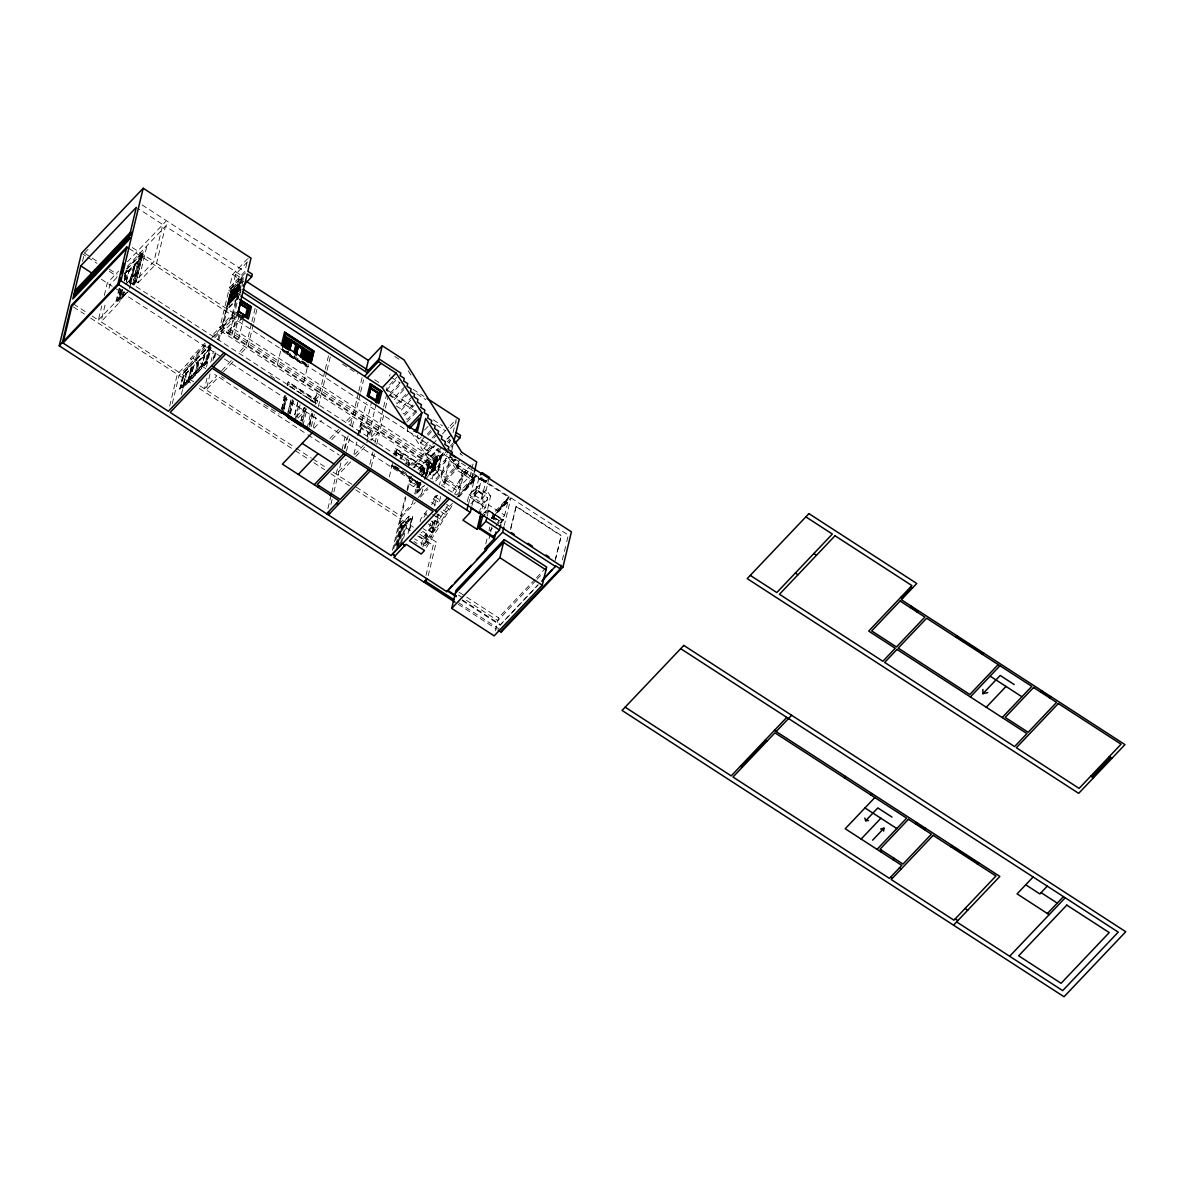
<?xml version="1.0" encoding="UTF-8"?>
<svg xmlns="http://www.w3.org/2000/svg" width="1185" height="1185" viewBox="0 0 1185 1185"><rect width="100%" height="100%" fill="white"/><g stroke="black" fill="none" stroke-linecap="round" stroke-linejoin="round"><path stroke-width="0.75" stroke-dasharray="5 3.75" d="M82.491 261.381L84.476 253.116L88.253 249.131M92.193 316.069L98.37 320.083L101.762 305.982M104.31 295.406L107.272 283.067L118.633 271.098M193.644 381.792L101.036 321.802L105.687 302.412M109.064 288.31L109.924 284.785L117.33 276.979M115.908 301.612L119.167 288.059M119.818 288.429L116.9 300.575L119.552 302.293L101.036 321.802M120.692 289.007L117.774 301.153L120.248 298.546L119.359 297.983L121.448 289.303M121.018 289.688L118.426 300.486L120.84 289.57M124.366 277.157L126.025 270.21L142.082 253.309L144.733 255.027L126.217 274.535L124.958 279.734M121.27 290.784L119.611 297.716L121.374 298.857L127.921 291.969M124.603 276.89L126.277 269.958L128.928 271.676M122.129 289.555L119.966 298.546L118.248 300.368M124.292 280.564L126.617 271.691L124.899 273.513M120.144 298.664L122.307 289.673M124.469 280.682L126.914 270.787L124.44 273.38L126.217 274.535M119.552 302.293L122.47 290.147M121.374 298.857L123.047 291.925M125.966 279.779L128.039 271.098L141.133 257.323M127.358 292.073L122.796 296.887L123.892 291.436M126.217 281.763L128.78 271.113C138.912 255.901 131.239 282.104 125.966 283.659M122.796 296.887L124.07 291.554M126.395 281.882L128.78 271.113M129.313 283.082L130.172 279.527L129.491 283.2M130.543 278.845L133.52 266.418M130.009 283.304L134.586 264.211L135.475 264.773M129.595 288.103L132.142 277.453L136.719 272.639L132.32 277.557L129.772 288.222M135.327 264.225L132.513 276.772L135.327 264.225L139.889 259.411M142.082 253.309L134.468 285.081L132.69 283.941L139.356 256.167L142.007 257.886M133.727 285.067L140.497 256.478L142.955 253.886L136.201 281.763L143.326 251.22L126.439 268.98M133.905 285.185L140.763 256.493L142.496 254.671L140.941 256.612L134.29 283.467L136.023 281.645M135.416 281.082L138.067 282.8L146.955 245.769M132.69 283.941L153.931 261.574L162.819 224.557L137.771 208.323M138.067 282.8L156.583 263.292L165.47 226.276L242.377 276.09L233.489 313.107L211.256 336.51M169.677 405.996L177.291 374.267L205.316 344.746M172.299 403.611L179.068 375.408L207.197 345.783M210.012 345.901L206.59 361.01L179.735 388.976L183.734 372.312L210.412 344.228M179.913 389.08L183.912 372.431L210.589 344.346L206.62 361.884L201.998 366.446L205.049 353.767L209.493 349.086L206.62 361.884M209.167 346.331L205.672 360.877L207.612 362.136L182.92 388.132L180.979 386.873L184.475 372.327L209.167 346.331L210.575 347.249L207.094 361.781L201.45 368.639L205.049 353.767M181.379 394.605L188.326 365.661L186.549 364.506M187.926 381.274L190.978 368.579L188.104 381.392L183.482 385.954L186.534 373.26L190.978 368.579M188.563 381.289L192.059 366.743L189.096 381.629L182.401 387.791L185.882 373.245L192.059 366.743M190.192 379.792L193.229 367.098L197.673 362.417L194.814 375.23L190.192 379.792L194.636 375.112L197.673 362.417M190.355 379.911L193.407 367.217L197.851 362.536M195.273 375.127L198.769 360.595M210.575 347.249L204.412 353.737L200.976 368.728L196.532 373.408L199.406 360.61L204.027 356.033L199.406 360.61M206.457 366.98L211.108 347.59L186.415 373.586L184.475 372.327M206.99 378.222L204.442 388.798L216.796 375.793L212.159 372.786M210.797 362.358L213.344 351.782M245.458 272.846L228.794 290.399L219.906 327.415L442.657 471.719L432.095 482.828M240.259 294.769L229.431 287.748L232.601 274.535L246.85 259.53M212.87 360.566L214.959 351.856M217.877 339.68L219.551 332.718L221.314 333.874L233.667 320.868L234.2 318.617L237.296 315.373M210.026 374.075L206.22 389.939L218.558 376.948L306.397 433.843M213.833 358.211L215.107 352.923M222.38 324.808L231.268 287.792M214.692 357.648L216.381 350.597M218.914 340.021L221.032 331.207L442.02 474.37L439.487 484.946M230.557 291.54L221.669 328.556L213.033 337.666M230.897 299.494L230.245 302.19L227.846 304.738L230.897 299.494L228.498 302.027L227.846 304.738L230.423 302.308C235.889 285.215 227.92 305.063 234.097 296.013L234.571 293.199L234.097 296.013M238.259 289.229L229.446 298.901L228.616 301.494L231.016 292.221L240.896 281.823L239.148 289.096L229.268 299.494L228.557 299.035M221.314 333.874L222.276 329.904L433.71 466.875L444.005 482.71M408.01 427.355L407.136 431.044L411.55 433.903L411.743 433.088L430.274 461.602L222.913 327.253L231.801 290.236L244.851 276.49M240.155 292.591L232.423 287.599L235.608 274.372L249.842 259.367M233.356 292.68C230.453 301.523 236.289 286.503 230.942 295.213L230.112 297.805M234.126 289.436L231.727 291.969L231.075 294.68L234.126 289.436L230.942 295.213M228.586 307.448L238.466 297.05L236.689 295.909L226.824 306.308L228.586 307.448L232.082 292.902L241.947 282.504L240.185 281.363L230.305 291.762L232.082 292.902M233.8 296.428L230.986 301.731L231.638 299.02L233.978 296.546L231.638 299.02M239.696 283.274L237.518 285.852C233.015 294.739 246.761 276.964 233.726 291.969L233.252 294.798L236.082 289.51M234.037 291.554L236.852 286.266M230.986 301.731L233.327 299.257L233.978 296.546M233.638 298.62L234.289 295.909L236.644 293.436L235.993 296.146L233.638 298.62L236.17 296.265L236.822 293.554L234.467 296.028L233.815 298.738M234.423 295.376C237.326 286.651 231.401 301.36 236.941 293.021L237.415 290.206L236.941 293.021M238.792 278.534L235.608 292.325L237.518 285.852M238.911 286.518L235.919 291.688M232.245 314.41L240.185 281.363M239.874 283.393L236.867 296.013L226.987 306.411M239.296 289.851L239.933 287.214M229.623 333.711L241.947 282.504M229.431 287.748L244.865 271.498L248.035 258.271M231.83 335.148L236.822 314.395M234.052 336.57L239.029 315.832M238.466 339.443L243.443 318.691M251.501 323.446L246.421 344.598L237.785 353.693M251.931 321.683L255.308 307.567M253.264 324.586L248.183 345.739L239.548 354.833M253.694 322.824L257.071 308.722M277.364 364.639L280.845 350.093L282.208 348.657M282.311 349.975L282.785 347.99M286.459 352.656L286.844 351.071M300.738 362.98L287.229 354.641L288.014 351.412M288.251 351.16L287.229 354.641M281.586 409.151L284.844 395.583M287.288 385.406L288.222 381.896L317.565 400.9L316.632 404.426M281.704 409.018L284.963 395.449M287.407 385.273L288.222 381.896M294.635 355.707L294.117 358.685M282.193 409.595L285.526 395.701M281.793 412.41L285.911 395.212M283.541 408.158L286.044 397.745M283.896 409.225L286.8 397.123M283.185 412.543L286.918 396.99M288.044 411.906L290.947 399.819M287.348 415.239L291.08 399.686M288.044 417.09L292.177 399.908M289.244 413.269L292.547 399.508M290.147 413.906L293.465 400.086M302.205 362.847L302.575 361.262L306.737 363.958M290.281 413.772L293.184 401.685M306.352 365.543L306.634 364.358L302.486 361.662M294.724 414.868L297.628 402.781M294.843 414.735L297.746 402.648M303.878 381.822L308.144 364.032M295.095 419.668L298.813 404.189M296.783 418.201L300.22 404.248M300.931 420.897L304.249 407.077M301.064 420.764L304.382 406.944M301.716 423.963L305.434 408.484M302.916 420.127L305.804 408.099M302.945 425.563L306.811 409.877M307.108 428.244L311.255 410.973M309.122 425.03L312.04 412.884M302.605 394.738L314.543 402.47L316.765 393.213L317.995 391.924M309.552 424.423L312.025 414.113M309.655 427.074L312.988 413.195M315.062 404.515L315.891 401.048L289.377 383.866L288.029 385.288M311.344 426.467L314.306 414.469M324.868 370.964L319.787 392.117L311.151 401.226M325.297 369.202L328.675 355.1M313.299 427.637L315.847 417.061M318.38 406.485L320.928 395.908M326.63 372.12L321.55 393.272L312.914 402.367M327.06 370.357L330.452 356.241M327.904 508.498L331.282 494.397M331.711 492.634L335.518 476.77M337.429 468.83L336.155 474.118L348.494 461.113L345.413 459.113M342.08 449.441L345.042 437.102M330.941 504.351L332.215 499.063M333.903 492.012L337.295 477.91M340.88 462.92L337.918 475.274L350.642 461.869M344.272 448.819L346.805 438.243M345.131 448.256L348.094 435.917M350.627 425.341L352.745 416.527M358.462 392.724L353.382 413.876L344.731 422.986M358.877 390.961L362.269 376.86M346.464 451.174L349.427 438.82M352.389 426.481L354.508 417.668M360.225 393.879L355.144 415.031L346.509 424.126M360.655 392.117L363.617 379.778M357.663 435.636L360.67 423.475L372.342 431.029L370.15 439.753M353.945 454.092L356.848 441.99M358.492 435.147L361.588 422.26M362.225 419.608L366.372 402.322M360.255 431.681L361.203 428.111M359.959 433.266L361.825 425.445L370.668 431.177L369.083 437.783M366.639 422.467L371.616 401.73M367.32 436.258L368.268 432.703L361.069 428.244M367.439 436.139L368.268 432.703M366.935 442.523L369.305 432.614L370.668 431.177M371.053 425.341L376.045 404.589M404.915 386.547L393.805 398.249L389.732 395.612L390.369 392.976L386.31 390.339L386.947 387.688L396.812 377.289M369.883 464.298L372.845 451.959M374.949 443.146L377.497 432.555M383.214 408.766L378.133 429.918L369.483 439.013M383.629 407.003L386.591 394.664M371.216 467.201L374.608 453.1M376.726 444.286L379.259 433.71M383.703 415.194L379.896 431.059L370.994 440.435M385.392 408.144L388.354 395.805M393.835 455.158L395.553 448.36L424.897 467.379L423.726 472.682M389.317 476.888L392.635 463.083M394.575 454.996L396.708 450.344L423.223 467.512L422.067 472.371L424.556 469.956L423.252 472.845M394.946 454.61L395.731 451.381L402.352 455.677L401.582 458.906M395.553 455.188L396.708 450.344M395.849 456.418L396.738 453.114L400.9 455.795L400.012 459.099M401.211 459.291L402.352 455.677M406.262 463.779L407.151 460.476L403.004 457.795M407.833 463.587L408.618 460.358M409.506 462.224L408.736 465.394L409.625 462.091L413.654 464.905M417.816 435.191L417.194 437.843L421.253 440.479L420.616 443.116L424.689 445.753L424.052 448.404L428.111 451.041L427.489 453.677L431.547 456.314L430.91 458.95L434.984 461.587L434.347 464.239L438.406 466.875L450.759 453.87M392.428 550.299L400.041 518.571L415.283 502.514M356.285 487.168L400.678 515.919L405.344 496.53M407.033 489.479L409.566 478.903L411.921 476.429M410.306 530.465L399.612 523.533L405.818 497.67M407.477 490.768L409.136 483.865L412.884 479.925M409.136 483.865L413.55 486.739L414.187 484.087L409.773 481.228L410.958 476.266M393.716 548.759L401.285 517.267M395.36 545.752L400.293 525.222M414.469 467.882L415.609 464.268L422.245 468.564L421.46 471.793M414.839 467.497L415.609 464.268M396.605 544.448L401.522 523.918M396.768 544.967L402.693 520.289L413.387 527.207M396.901 545.174L400.974 528.229L412.824 515.742L409.343 531.117M397.079 545.293L401.152 528.332L413.002 515.86M396.605 548.285L402.767 522.629M397.716 545.707L401.893 528.362L411.758 517.949L408.943 516.127L399.064 526.525L401.893 528.362M397.434 548.685L403.996 521.326M398.664 547.396L405.24 520.022M400.308 544.374L406.47 518.719M401.537 543.085L407.699 517.415M403.596 538.36L408.943 516.127M413.18 500.337L412.41 503.566L400.678 515.919M414.735 493.878L417.846 480.947M419.401 474.489L421.297 466.549M417.979 482.902L416.439 489.375L421.06 484.502M415.846 494.071L418.749 483.11M421.09 472.178L423.46 462.343M417.52 487.539L418.66 482.784M419.89 482.962L417.49 492.96L419.712 482.843M408.01 533.576L411.758 517.949M409.166 530.999L412.824 515.742M420.512 484.087L415.905 489.035L418.735 490.857L420.675 482.784M423.578 472.504L424.778 467.512L395.434 448.493M423.519 474.385L424.482 469.512L427.385 466.46L424.526 479.258M421.667 493.819L423.608 485.746L418.735 490.857M425.163 479.273L428.659 464.727M426.452 475.748L429.118 464.639L432.021 461.587L429.148 474.385L432.199 461.691M426.63 475.852L429.118 464.639M430.318 474.741L433.814 460.21L438.435 455.321L434.954 469.867L430.318 474.741L433.814 460.21M431.414 472.904L434.451 460.224L437.354 457.158M420.053 521.77L420.69 519.119L427 510.498M432.095 479.229L437.917 454.981L440.746 456.817L437.25 471.363L431.073 477.866M437.976 471.378L441.798 454.61L437.976 471.378L430.57 478.873M421.238 545.293L423.223 537.027L426.067 534.035L427.829 535.19L425.296 545.767L414.691 538.894M435.621 505.136L431.118 502.218L437.428 493.597M422.882 546.996L426.067 534.035M426.955 534.613L424.734 543.871L430.318 534.553M472.948 470.652L455.321 459.247L455.099 460.165L459.158 462.802L445.279 477.422L441.205 474.785L441.842 472.148L454.181 459.143L453.559 461.794L457.617 464.431L456.343 469.719L471.378 479.451L472.859 473.23M434.406 506.099L436.939 495.523M442.657 471.719L446.893 454.092M449.426 443.516L450.27 439.99M429.696 526.673L430.54 523.178M453.07 432.629L456.24 419.401M431.873 525.696L433.132 520.452M425.296 545.767L428.126 542.774L432.244 534.494M439.517 501.388L440.761 496.189M451.204 452.744L443.264 485.776L447.249 479.303L462.283 489.035L472.919 477.822L474.415 471.615M451.618 450.981L453.307 443.931M434.08 525.459L436.169 516.719L438.761 513.994L435.413 527.977M456.98 467.068L472.015 476.8L473.556 475.185L458.521 465.438L445.012 479.673L444.375 482.325L459.395 492.056L456.566 495.049L441.531 485.317L459.439 466.46M425.978 575.421L433.206 545.293L436.287 542.049L421.016 532.154M436.658 527.858L445.501 514.601L446.138 511.95L448.982 508.958L449.619 506.321L452.448 503.329M428.215 575.703L436.287 542.049M472.919 477.822L457.884 468.09L459.158 462.802M471.023 464.964L461.439 475.052L458.269 488.264L470.238 475.659L471.097 472.089L568.326 535.072L566.208 543.945M463.394 468.593L461.217 472.859M459.395 492.056L463.217 476.192L469.349 469.719M466.046 470.312L463.868 474.578M467.808 471.452L465.631 475.733M471.867 468.875L473.422 462.431M467.379 501.566L469.008 494.797L476.414 486.991L479.881 485.524L469.008 494.797L483.154 503.951L481.525 510.72M464.535 489.316L473.644 479.732L474.207 477.377L474.356 480.192L465.246 489.775L464.535 489.316L474.207 477.377M468.534 504.262L475.185 475.585L508.928 497.448L491.879 518.512L493.064 513.609L509.106 496.708L508.928 497.448M458.847 497.108L474.904 480.206L475.896 476.044M478.103 477.688L485.524 482.502L478.103 477.688L483.969 482.399L484.591 481.747L484.902 480.414L480.488 477.555L479.866 478.207M471.941 505.61L476.414 486.991L490.56 496.159L487.42 510.128L485.006 512.675M489.064 477.866L484.813 495.582L481.11 499.477L474.755 495.36L479.007 477.644M470.949 503.818L474.163 500.44L476.503 490.649L487.642 497.863L485.302 507.654L479.94 513.298M480.488 477.555L479.555 479.525M474.755 495.36L478.459 491.464L481.895 477.111M483.969 482.399L484.902 480.414M484.976 481.569L485.257 480.369L486.146 480.947L485.524 482.502M481.11 499.477L486.146 480.947M479.258 513.224L481.347 504.499L487.642 497.863M487.213 516.067L488.62 510.172M485.791 543.885L487.405 537.175M489.02 530.436L489.835 527.029M489.05 538.819L490.294 533.665M490.694 531.947L491.938 526.792M493.582 519.919L494.826 514.764L510.883 497.863L504.277 525.355M501.151 523.074L502.144 518.941M507.239 498.767L497.582 510.72L506.676 501.136L507.239 498.767L507.387 501.596L498.278 511.179L507.95 499.226M491.183 518.052L507.224 501.151L508.232 496.989M484.754 512.631L487.494 509.861L502.884 520.141L487.228 510.039M500.277 523.296L503.551 519.845L507.935 501.61L507.224 501.151M510.779 528.021L516.201 506.232L561.275 535.442L555.676 558.772M510.602 529.562L516.201 506.232M495.374 630.79L498.5 617.755L535.25 579.065M462.224 600.558L500.1 625.102L538.138 584.546M555.01 560.816L561.275 535.442M562.371 559.927L565.778 545.722M432.54 525.296L439.057 514.423M453.011 491.138L462.328 475.615L460.106 484.872L454.522 494.189M435.902 525.236L448.937 503.507M423.963 517.223L427.829 510.928M431.681 504.647L437.472 495.212M426.452 547.381L453.559 503.225M457.44 496.915L462.283 489.035M475.185 475.585L458.136 496.648L474.193 479.747L474.904 480.206M465.246 489.775L474.918 477.836M127.462 261.781L165.9 221.299M127.195 266.581L168.551 223.017M124.721 273.394L126.454 271.572M132.335 276.653L136.912 271.839M125.61 284.341L130.172 279.527M98.37 320.083L125.062 291.969M136.29 281.645L133.831 284.252L132.942 283.674L139.608 255.916L142.259 257.634M122.618 296.768L126.04 293.154M232.423 287.599L244.303 275.098M231.342 292.888L243.192 280.401L239.192 297.065L227.342 309.552M228.735 299.153L238.615 288.74M238.511 288.962L229.446 298.901M236.215 293.095L241.77 287.244M228.616 301.494L231.208 299.079L231.86 296.368M205.094 343.013L190.281 358.611L205.968 368.787M211.582 338.155L235.933 312.499M205.627 345.457L193.273 358.462L207.197 367.483M222.913 327.253L238.333 311.003M214.752 337.829L235.326 316.158M228.216 330.689L238.703 319.639M227.579 333.34L240.54 319.683M180.979 386.873L205.672 360.877M179.735 388.976L206.412 360.892M196.532 373.408L200.976 368.728M221.728 370.594L231.608 360.196M223.506 371.735L233.371 361.336M280.549 348.805L309.759 367.942M294.65 389.584L288.399 384.903M307.907 398.175L314.914 402.085M296.339 416.824L304.975 407.729M298.102 417.964L306.737 408.869M313.329 402.337L310.559 400.545M314.543 402.47L315.891 401.048M317.565 400.9L288.103 382.014M314.01 428.274L321.416 420.482M390.117 374.475L389.406 376.119M329.919 438.583L338.569 429.488M331.696 439.724L340.332 430.629M386.31 390.339L398.649 377.334M360.67 423.475L372.342 431.029M390.369 392.976L400.249 382.562M389.732 395.612L402.085 382.607M361.825 425.445L360.477 426.881L369.305 432.614M394.398 399.597L405.507 387.895M405.877 394.427L397.242 403.522L393.168 400.9M408.943 393.168L396.605 406.174L400.663 408.81L413.017 395.805M354.671 454.625L363.321 445.516M355.737 456.506L364.639 447.13M401.271 410.143L412.38 398.441M412.735 404.989L404.1 414.083L400.026 411.447M404.692 415.431L415.802 403.729M416.172 410.262L407.522 419.357L403.463 416.735M406.899 422.008L419.238 409.003M396.738 453.114L400.9 455.795M424.6 430.036L428.303 426.141M419.608 438.731L421.164 437.117M421.253 440.479L432.362 428.777M420.616 443.116L423.089 440.524M428.022 435.325L432.969 430.125M397.849 468.49L393.568 465.927L396.457 467.601M398.486 470.608L392.235 465.927M424.689 445.753L430.851 439.25M432.095 437.961L437.028 432.747M424.052 448.404L428.985 443.205M433.932 438.006L436.391 435.399M436.199 440.509L412.41 465.557L124.692 279.171M442.464 433.917L448.73 427.311M449.974 425.993L454.981 420.719M428.111 451.041L433.058 445.827M412.943 468.001L434.214 445.604M450.478 428.481L456.743 421.89M427.489 453.677L434.895 445.871M418.009 469.556L438.035 448.448M446.804 439.22L449.308 436.584M418.957 469.023L437.68 449.293M447.767 438.687L451.544 434.702M431.547 456.314L438.954 448.508M409.773 481.228L412.276 478.592M419.786 470.682L442.02 447.249M447.308 441.694L449.811 439.057M423.223 467.512L421.875 468.949L395.36 451.766M420.394 472.015L440.42 450.922M447.93 443.027L450.418 440.39M421.712 472.045L437.917 454.981M420.571 474.844L423.475 471.793M434.362 460.609L437.265 457.558M434.169 461.409L437.161 457.958M434.08 461.809L436.969 458.743M433.977 462.194L436.88 459.143M433.888 462.594L447.323 448.597M421.312 476.192L441.798 454.61M414.187 484.087L416.69 481.451M421.49 476.296L444.212 452.463M450.478 445.871L452.981 443.234M433.503 464.179L436.406 461.128M424.689 473.719L440.746 456.817M433.31 464.979L436.213 461.928M433.221 465.379L446.686 451.233M433.029 466.164L436.021 462.713M413.55 486.739L417.313 482.784M424.822 474.874L444.834 453.796M451.085 447.204L453.588 444.568M432.836 466.964L435.739 463.913M432.747 467.364L435.636 464.298M432.555 468.149L436.791 463.631L433.369 458.343L231.297 327.445L230.66 330.082L436.791 463.631M432.451 468.549L435.354 465.498M432.362 468.949L435.265 465.883M432.258 469.334L435.162 466.283M432.169 469.734L435.073 466.683M418.098 485.154L420.127 482.725M431.977 470.534L434.969 467.083M417.994 485.554L420.897 482.502M431.888 470.934L434.791 467.868M417.905 485.954L420.808 482.902M431.784 471.319L434.688 468.268M417.801 486.354L420.705 483.287M431.695 471.719L434.599 468.667M417.712 486.739L420.616 483.687M431.592 472.119L434.495 469.067M426.319 478.059L434.406 469.453M417.313 492.842L424.719 485.346M418.201 497.478L427.459 487.731M455.321 459.247L453.781 460.861L234.2 318.617M461.706 452.226L460.15 453.84L464.579 456.714M441.205 474.785L455.099 460.165M420.379 497.152L428.022 489.109M435.65 481.066L442.02 474.37M399.612 523.533L402.693 520.289M458.254 461.78L459.795 460.15M427.829 535.19L425 538.168L423.223 537.027M476.503 490.649L470.208 497.285L481.347 504.499M485.687 481.836L487.716 479.688M482.532 493.552L486.235 489.642L490.56 496.159L483.154 503.951L482.532 493.552L476.177 489.42M482.443 514.571L487.391 509.372L503.551 519.845M485.998 513.431L488.457 510.839M491.879 518.512L507.935 501.61M489.849 530.836L492.308 528.243M497.256 523.044L504.662 515.238L488.487 504.766M495.804 526.096L501.981 519.593M500.47 522.689L502.958 519.874M536.509 577.732L546.655 567.052M535.827 580.591L497.818 620.614L464.49 599.017M537.101 579.258L542.167 573.91M500.1 625.102L537.99 585.212M394.783 356.492L400.93 360.477M142.082 204.916L244.865 271.498M235.608 274.372L243.325 279.379M413.15 389.391L423.904 396.368M232.601 274.535L243.429 281.541M390.932 377.097L400.041 383.007M416.75 393.82L425.859 399.73M236.378 289.096L233.86 291.451L234.689 288.844M374.653 379.733L380.8 383.703M386.236 389.332L415.091 408.025M433.325 419.831L442.435 425.741M231.801 290.236L239.311 295.109M228.794 290.399L238.511 296.694M342.569 364.106L357.722 373.912M390.309 395.035L417.875 412.884M436.243 424.778L445.427 430.733M132.276 247.547L153.931 261.574M156.583 263.292L233.489 313.107M129.032 248.509L232.852 315.758L231.89 319.728L233.667 320.868M452.833 458.269L450.122 456.506L437.769 469.512L441.842 472.148M286.637 351.53L308.722 365.839L307.374 367.276L280.845 350.093M282.504 349.175L286.651 351.871M302.397 362.062L306.545 364.758M282.4 349.575L286.563 352.256M302.293 362.462L306.456 365.143M484.295 481.066L485.894 482.117M451.204 461.794L457.306 465.749M515.949 506.499L561.038 535.694M461.439 475.052L463.217 476.192M478.459 491.464L484.813 495.582M126.025 270.21L128.676 271.928M445.012 479.673L460.032 489.42M474.163 500.44L485.302 507.654M493.064 513.609L494.826 514.764M493.093 517.075L498.574 520.63M84.476 253.116L90.653 257.115M92.208 258.123L98.399 262.137M109.227 269.143L116.959 274.15M289.347 386.147L301.286 393.879M81.469 253.264L86.12 256.271M87.66 257.278L96.963 263.307M109.346 271.321L117.093 276.342M270.447 375.689L276.638 379.704M405.196 462.994L411.402 467.008M406.485 473.467L393.213 464.89L391.865 466.312L418.379 483.495M420.897 484.043L391.435 465.157L420.779 484.161M412.113 478.814L417.431 482.251M101.377 279.245L112.234 286.37M113.79 287.377L222.839 357.929M224.38 358.936L409.566 478.903M434.584 496.589L440.598 500.485M446.612 504.366L449.619 506.321M433.947 499.226L438.465 502.144M445.975 507.017L448.982 508.958M443.131 510.009L446.138 511.95M440.998 511.683L445.501 514.601M436.658 513.697L442.657 517.593M221.314 376.623L224.365 378.607M263.974 404.263L279.216 414.128M436.021 516.334L442.035 520.23M432.643 514.438L436.169 516.719M307.833 434.776L339.221 455.114M424.156 513.49L427.163 515.431M434.688 520.304L439.191 523.222M431.044 521L438.554 525.873M428.2 523.992L434.214 527.888M423.223 528.658L426.23 530.599M73.633 304.041L86.001 312.07M199.821 385.792L294.384 447.071M295.939 448.063L311.403 458.091M312.959 459.084L326.867 468.105M333.059 472.119L354.759 486.176M422.586 531.295L431.607 537.131M73.485 307.004L84.328 314.04M90.534 318.054L177.291 374.267M179.068 375.408L191.452 383.436M199.198 388.458L293.702 449.663M295.243 450.67L307.641 458.699M313.832 462.713L324.675 469.734M330.867 473.748L349.531 485.85M355.663 489.805L400.041 518.571M419.757 534.287L428.763 540.123M419.46 536.39L433.206 545.293M417.609 535.961L428.126 542.774M414.054 541.53L417.001 543.441M459.113 592.233L465.172 596.159M466.683 597.151L498.5 617.755M458.417 595.092L462.965 598.04M462.387 599.891L500.263 624.436M458.536 602.647L500.055 629.561M458.151 604.231L496.604 629.146M457.884 468.09L449.826 455.677L448.285 457.306L456.343 469.719M408.321 370.861L412.247 377.126M493.182 516.69L492.842 518.141L498.322 521.696L498.663 520.23L493.182 516.69M288.696 354.522L292.843 357.218L288.696 354.522M295.317 358.818L299.479 361.514L295.317 358.818M416.631 465.986L420.779 468.682L416.631 465.986"/><path stroke-width="1.5" d="M883.64 831.07L884.01 828.197L880.633 829.026M455.07 602.247L59.25 345.813L81.469 253.264L143.192 188.252L251.042 258.123L247.858 271.335L252.286 274.209L251.65 276.846L242.999 285.955M63.472 341.265L71.93 306.011L127.491 247.502L126.78 247.043L71.218 305.552L62.331 342.569L168.403 411.284L223.965 352.774M80.743 265.884L72.818 298.931L128.365 240.436L136.305 207.375L80.743 265.884L95.481 275.424M73.87 295.806L130.039 237.696L73.87 295.806L74.344 293.821L130.839 234.393L130.691 232.008L75.144 290.518L75.277 292.902M74.492 296.206L74.966 294.221L111.583 255.664M126.78 247.043L117.893 284.059L470.326 512.379L462.92 520.171L477.051 529.34L478.296 528.036C481.317 525.385 478.31 512.764 482.295 517.341L479.525 528.836M120.292 277.468L118.604 284.519L63.042 343.028M121.137 273.942L123.684 263.366M59.25 345.813L120.974 280.815L143.192 188.252M238.155 312.707L240.97 301.316L249.724 306.989L247.221 317.032L238.466 311.374M240.54 319.683L243.014 317.091L243.636 314.44M245.132 317.239L247.324 308.515L240.214 304.115L247.324 308.515M246.376 316.691L248.361 308.426L249.724 306.989M251.398 306.856L239.696 299.479L251.398 306.856L248.376 319.017L242.584 315.254M281.349 345.472L284.548 332.141L313.892 351.16L311.092 362.817M282.593 347.042L285.703 334.111L312.218 351.293L309.507 362.61M283.067 346.79L285.363 337.281L289.51 339.962L287.318 349.086L284.548 347.294M288.399 349.797L290.977 339.843L288.651 349.545M289.718 349.886L291.747 341.828L295.894 344.524L293.865 352.582M289.836 349.768L291.747 341.828M295.021 354.093L297.598 344.139M281.793 412.41L288.355 416.957L281.793 412.41L282.652 411.491L309.107 428.94M296.339 354.182L298.368 346.124L302.531 348.82L300.62 356.744M296.087 355.648L298.368 346.124M300.501 356.878L302.531 348.82M302.042 356.774L304.234 348.434L301.908 358.122M287.985 417.357L301.242 425.948L287.985 417.357L288.414 416.705M302.96 359.677L305.241 350.153L309.404 352.849L307.211 361.973M308.53 362.417L310.855 352.73L312.218 351.293M310.959 362.951L313.892 351.16L284.548 332.141M308.307 429.577C293.969 418.29 306.456 432.614 309.166 428.674M365.987 370.298L368.372 360.388L382.266 345.753L404.011 359.84L461.706 452.226L476.725 461.957L474.415 471.615M455.736 457.514L451.663 454.892L452.3 452.24L448.226 449.604L448.863 446.967L444.805 444.331L445.442 441.679L441.368 439.057L442.005 436.406L437.932 433.769L438.568 431.133L434.51 428.496L435.147 425.845L431.073 423.223L431.71 420.571L427.652 417.935L428.274 415.298L424.215 412.661L424.852 410.01L420.779 407.373L421.416 404.737L417.357 402.1L417.979 399.464L413.921 396.827L414.557 394.175L410.484 391.539L411.121 388.902L407.062 386.266L407.699 383.629L403.626 380.992L404.263 378.341L400.189 375.704L400.826 373.068L379.081 358.981L368.283 370.357L367.646 372.994L242.392 291.851M367.187 395.968L370.194 383.807L381.866 391.376L378.844 403.537L367.306 395.849M368.535 397.168L370.727 388.443L377.793 393.035L375.734 401.626M368.654 397.049L371.349 385.792L380.192 391.509L377.808 401.434L368.979 395.701M364.565 376.252L378.445 361.618L382.266 345.753M375.601 401.759L377.793 393.035L370.594 388.576M376.46 402.856L378.83 392.946L380.192 391.509M416.053 432.303L419.475 418.038L409.595 428.437M417.164 432.451L421.904 412.735L396.131 373.082L378.445 361.618M404.929 545.604L402.367 543.485L392.487 553.899L395.227 556.12L393.805 557.306L446.849 591.67L486.354 550.062L487.405 545.692M421.564 435.413L425.637 418.468L447.811 452.581M402.367 543.485L405.092 545.722L406.159 544.3L421.179 554.047L424.511 550.536L409.492 540.79L449.367 498.796M453.736 442.168L459.232 419.253L426.985 398.353M432.392 532.465L434.984 529.725L431.458 527.443L428.866 530.169L432.392 532.465L433.651 527.207M426.748 578.561L424.319 582.324L427.4 579.065M454.847 443.249L459.854 437.976L460.491 435.339L456.062 432.466M446.849 591.67L452.166 585.375M466.89 510.157L468.179 504.795M470.326 512.379L471.541 507.298M489.064 477.866L489.76 477.555L482.339 472.741L482.71 473.748M451.722 608.394L456.077 590.278L504.217 539.575L546.655 567.052L542.3 585.168L494.16 635.871L451.722 608.394L499.877 557.691L504.217 539.575M479.94 513.298L480.192 512.231L479.258 513.224L470.904 507.817M477.051 529.34L480.71 514.112M493.049 537.605L493.301 536.538L479.777 527.784L485.954 521.282L486.798 517.801M486.354 550.062L484.591 548.922L494.456 538.508L496.041 531.947M493.301 536.538L499.477 530.036L500.722 524.822M476.385 559.868L502.618 532.228L503.862 527.073M498.144 630.139L501.211 632.138L501.596 630.553L560.238 568.8L555.824 565.926L541.767 581.213M559.853 570.385L561.083 565.245M501.211 632.138L562.949 567.126L571.422 531.828L237.296 315.373L237.696 313.655L243.014 317.091M80.802 285.6L88.386 277.616M90.904 274.964L95.955 269.632M101.006 264.314L116.16 248.361M122.47 241.71L131.313 232.408M74.67 292.502L130.217 233.993M114.101 252.998L127.995 238.378M240.97 301.316L239.607 302.753L248.361 308.426M237.237 312.662L238.585 311.24M247.221 317.032L238.333 311.003L247.221 273.987L251.65 276.846M213.389 366.92L225.728 353.93M295.894 344.524L291.614 341.961M282.711 411.625L281.363 413.061L212.145 368.224L170.181 412.424L391.154 555.587L433.132 511.387L307.878 430.244L309.226 428.807M283.185 412.543L287.348 415.239M303.079 425.43L307.108 428.244M312.04 432.94L282.4 464.135L338.984 500.781L326.63 513.786M367.217 377.971L381.096 363.336M370.194 383.807L381.866 391.376M371.349 385.792L370.001 387.214L378.83 392.946M298.324 474.444L318.069 453.648M421.904 412.735L408.01 427.355L382.237 387.702L396.131 373.082M314.232 484.754L343.857 453.544M345.62 454.699L317.224 484.591L340.214 499.477L368.609 469.586M317.758 487.035L319.002 485.746M330.141 495.063L331.37 493.76M328.408 514.927L370.372 470.726M414.024 431.31L417.727 427.4M435.25 510.661L447.604 497.656M405.018 545.204L395.049 556.002L392.487 553.899M480.295 474.889L482.339 472.741M482.295 517.341L484.754 514.734M454.714 582.694L471.289 565.245M455.395 593.137L503.536 542.419L545.974 569.911M543.189 579.228L552.032 569.926M786.766 717.384L731.219 775.894L625.147 707.164M741.366 766.71L766.043 740.699M901.681 597.862L911.561 587.464M776.19 731.53L791.624 715.281M910.273 607.609L911.502 606.32M916.894 611.904L918.138 610.616M955.791 637.1L957.021 635.812M844.164 777.656L845.394 776.368M982.306 654.283L983.535 652.979M870.679 794.839L871.923 793.535M998.214 664.592L969.819 694.499L898.23 648.106L926.626 618.215L1031.809 686.352L1002.184 717.562M874.841 797.535L845.216 828.745L901.785 865.391L889.446 878.396L732.982 777.034L774.96 732.834L906.658 818.154L877.033 849.349M970.352 696.943L999.992 665.733M982.883 689.448L982.928 693.669L1000.199 675.465L1014.182 684.53M864.828 818.035L865.642 820.761L877.833 807.918L891.979 817.087M861.125 839.054L880.87 818.242M986.275 707.252L1006.021 686.441M872.649 840.15L884.01 828.197M880.573 851.645L881.803 850.341M915.501 823.871L916.731 822.583M1040.652 692.084L1041.882 690.781M892.942 859.658L894.186 858.355M924.344 829.604L925.574 828.3M1049.48 697.802L1050.725 696.513M950.859 846.786L952.088 845.483M977.373 863.969L978.617 862.665M1092.17 776.901L1110.686 757.408M953.54 925.159L999.829 876.411L774.427 730.39M1033.127 876.974L1017.085 893.875L1049.155 914.672M1047.273 886.143L1039.867 893.949L1025.721 884.78M1047.392 913.517L1063.434 896.615M1009.65 956.265L1065.211 897.756M982.928 693.669L987.742 692.588M865.642 820.761L868.575 820.464M805.844 516.867L832.359 534.05L776.812 592.559L750.283 575.377M910.672 586.886L912.45 588.027M900.807 597.284L902.57 598.425M910.88 606.972L917.516 611.267M956.413 636.463L982.928 653.631M1041.26 691.433L1050.103 697.15M813.843 553.543L816.495 555.261M990.112 676.146L1021.929 696.75M1109.353 756.548L1112.004 758.267M795.328 573.051L797.979 574.769M1090.837 776.042L1093.488 777.76M246.406 281.378L368.372 360.388M243.029 289.214L368.283 370.357M240.851 296.102L382.237 387.702M455.425 435.117L459.854 437.976M240.851 301.449L249.605 307.122M284.341 335.548L310.855 352.73M290.725 340.11L303.982 348.686M285.259 337.666L289.421 340.362M305.152 350.553L309.3 353.248M298.25 346.257L302.397 348.953M285.17 338.066L289.318 340.762M305.063 350.953L309.211 353.648M285.067 338.466L289.229 341.161M304.96 351.352L309.122 354.048M284.978 338.866L289.125 341.547M304.871 351.752L309.018 354.433M284.889 339.265L289.036 341.947M304.767 352.138L308.93 354.833M284.785 339.651L288.947 342.346M304.678 352.537L308.826 355.233M284.696 340.051L288.844 342.746M304.575 352.937L308.737 355.633M284.593 340.45L288.755 343.146M304.486 353.337L308.633 356.018M284.504 340.85L288.651 343.531M304.397 353.723L308.544 356.418M284.4 341.236L288.562 343.931M304.293 354.122L308.456 356.818M284.311 341.635L288.459 344.331M304.204 354.522L308.352 357.218M284.222 342.035L288.37 344.731M304.101 354.922L308.263 357.618M284.119 342.435L288.281 345.116M304.012 355.322L308.159 358.003M284.03 342.835L288.177 345.516M303.908 355.707L308.07 358.403M283.926 343.22L288.088 345.916M303.819 356.107L307.967 358.803M283.837 343.62L287.985 346.316M303.73 356.507L307.878 359.203M283.733 344.02L287.896 346.716M303.627 356.907L307.789 359.588M283.645 344.42L287.792 347.101M303.538 357.292L307.685 359.988M283.556 344.805L287.703 347.501M303.434 357.692L307.596 360.388M283.363 345.605L287.511 348.301M303.241 358.492L307.404 361.188M283.259 346.005L287.422 348.686M303.153 358.892L307.3 361.573M511.431 532.583L514.423 534.539M527.947 543.293L532.465 546.211M545.989 554.98L548.996 556.92M120.974 280.815L562.949 567.126M485.954 521.282L499.477 530.036M502.618 532.228L555.661 566.593M680.694 648.669L1118.24 932.121L1062.693 990.63L956.621 921.915M478.296 528.036L494.456 538.508M1041.097 892.646L1057.272 903.118M211.611 365.78L437.013 511.801M916.124 823.234L924.952 828.952M951.481 846.134L977.995 863.317M499.877 557.691L542.3 585.168M765.169 740.136L766.932 741.277M302.16 443.338L333.977 463.942M864.961 807.933L896.793 828.552M965.079 908.495L967.73 910.213M336.51 503.388L338.273 504.529M899.311 867.983L901.089 869.138M740.477 766.132L742.24 767.288M327.875 512.483L329.637 513.638M890.676 877.093L892.438 878.233M955.199 918.893L957.85 920.612M448.745 591.063L456.314 595.966M447.071 590.737L456.166 596.633M424.689 580.724L453.914 599.669M683.789 645.41L622.051 710.422L1064.026 996.748L1125.75 931.736L683.789 645.41M808.925 513.623L747.202 578.621L1078.676 793.357L1124.965 744.61L901.341 599.728L916.76 583.479L808.925 513.623M835.01 535.768L779.463 594.277L882.884 661.274L895.223 648.269L868.709 631.087L911.917 585.583L835.01 535.768M900.096 601.032L871.701 630.938L896.452 646.966L924.848 617.059L900.096 601.032M896.986 649.41L884.647 662.415L1014.582 746.594L1026.936 733.589L896.986 649.41M908.436 819.294L880.04 849.201L903.014 864.087L931.41 834.181L908.436 819.294M1033.572 687.493L1005.176 717.399L1028.165 732.286L1056.561 702.394L1033.572 687.493M933.188 835.336L891.209 879.537L953.969 920.197L995.933 875.982L933.188 835.336M1058.323 703.534L1016.36 747.735L1079.105 788.395L1121.084 744.195L1058.323 703.534M1066.811 905.103L1018.656 955.806L1061.093 983.298L1109.234 932.58L1066.811 905.103"/></g></svg>
